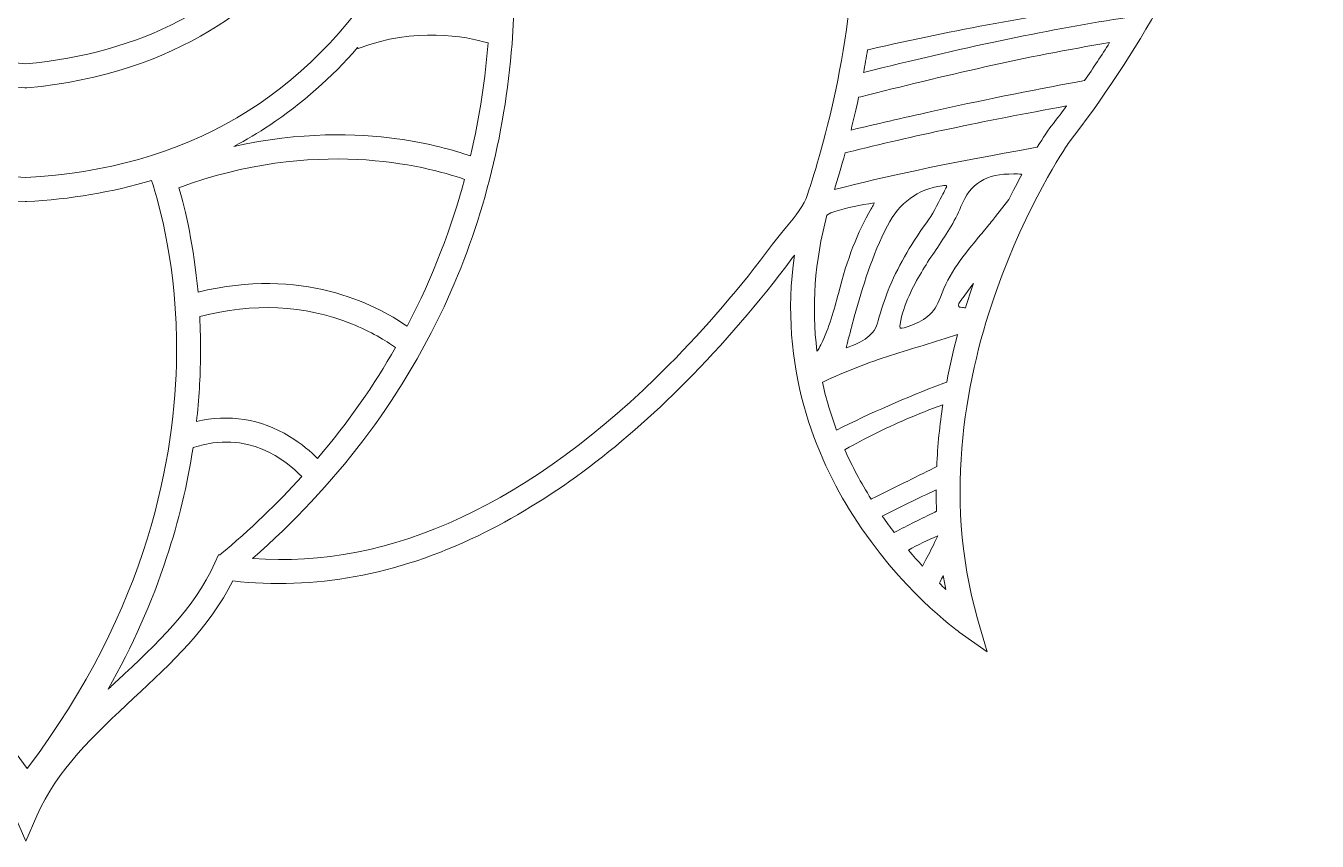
# Model space of a CAD drawing. Extents: x 126 to 2875, y -2951 to -49.
# Drawn here: x 1500 to 2353, y -2951 to -2413 of the extents above; entities that cross this region are included whole.
import ezdxf

# ---------------------------------------------------------------- set-up
doc = ezdxf.new("R2010")
doc.units = 0
doc.header["$MEASUREMENT"] = 0
doc.layers.add('Layer 1', color=7, linetype='Continuous')

msp = doc.modelspace()

# ---------------------------------------------------------------- linework, layer by layer
at = {"layer": 'Layer 1', "lineweight": 0}
for points, knots in [([(2818.52, -1015.73), (2765.29, -1065.49), (2703.63, -1093.3), (2640.24, -1096.15), (2556.69, -1099.87), (2474.7, -1071.45), (2412.6, -1046.28), (2390.46, -1037.31), (2368.11, -1027.6), (2346.48, -1018.23), (2338.27, -1014.67), (2330.02, -1011.09), (2321.71, -1007.53), (2370.51, -1008.44), (2426.27, -1007.2), (2513.09, -924.65), (2568.78, -871.7), (2642.17, -798.11), (2625.81, -711.87), (2622.52, -694.49), (2611.09, -653.09), (2560.09, -612.54), (2565.36, -622.37), (2601.86, -692.87), (2569.54, -747.69), (2554.2, -773.71), (2526.78, -791.73), (2470.03, -803.98), (2455.63, -807.08), (2439.86, -809.44), (2422.81, -811.04), (2491.94, -734.79), (2533.75, -634.63), (2547.11, -513), (2561.91, -378.42), (2538.09, -252.24), (2515.5, -170.1), (2510.84, -153.21), (2505.7, -136.24), (2500.21, -119.65), (2496.11, -107.32), (2491.02, -97.85), (2485.03, -91.28), (2485.03, -91.28), (2489.08, -88.91), (2489.08, -88.91), (2488.22, -87.43), (2467.53, -52.75), (2420.58, -50.35), (2390.21, -48.79), (2356.11, -61.25), (2319.21, -87.4), (2293.72, -105.48), (2266.78, -130.21), (2238.64, -161.33), (2186.92, -191.97), (2146.46, -219.39), (2111.33, -247.55), (2059.02, -289.5), (2001.37, -329.63), (1934.36, -338.98), (1877.45, -346.93), (1826.29, -329.19), (1772.12, -310.4), (1744.15, -300.69), (1715.23, -290.66), (1685.52, -284.53), (1598.6, -266.59), (1534.9, -282.01), (1500.31, -329.06), (1465.72, -282.01), (1402.02, -266.61), (1315.1, -284.53), (1285.39, -290.66), (1256.47, -300.69), (1228.5, -310.4), (1174.33, -329.19), (1123.17, -346.93), (1066.26, -338.98), (999.25, -329.63), (941.6, -289.5), (889.29, -247.55), (854.16, -219.39), (813.72, -191.97), (761.98, -161.33), (733.84, -130.21), (706.9, -105.48), (681.41, -87.4), (644.51, -61.25), (610.42, -48.78), (580.04, -50.35), (533.09, -52.75), (512.4, -87.43), (511.54, -88.91), (511.54, -88.91), (515.6, -91.28), (515.6, -91.28), (509.6, -97.85), (504.51, -107.32), (500.43, -119.65), (494.91, -136.25), (489.76, -153.22), (485.12, -170.1), (462.53, -252.24), (438.71, -378.42), (453.51, -513), (466.87, -634.63), (508.68, -734.79), (577.81, -811.04), (560.76, -809.44), (544.99, -807.08), (530.59, -803.98), (473.84, -791.73), (446.42, -773.71), (431.08, -747.69), (398.76, -692.87), (435.26, -622.37), (440.53, -612.54), (389.53, -653.09), (378.1, -694.49), (374.81, -711.87), (358.45, -798.11), (431.84, -871.7), (487.53, -924.65), (574.36, -1007.2), (630.11, -1008.44), (678.91, -1007.53), (670.6, -1011.09), (662.35, -1014.67), (654.14, -1018.23), (632.51, -1027.6), (610.16, -1037.31), (588.02, -1046.28), (525.92, -1071.45), (443.9, -1099.88), (360.39, -1096.15), (296.99, -1093.3), (235.33, -1065.49), (182.1, -1015.73), (182.1, -1015.73), (125.87, -963.15), (125.87, -963.15), (125.87, -963.15), (170.22, -1026.07), (170.22, -1026.07), (219.77, -1096.34), (304.4, -1156.08), (385.84, -1178.26), (421.01, -1187.83), (457.96, -1193.28), (496.54, -1194.59), (485.65, -1205.66), (470.29, -1222.36), (453.05, -1244.47), (422.71, -1283.4), (380.73, -1347.02), (353.04, -1429.06), (321.9, -1521.35), (314.84, -1617.62), (332.07, -1715.18), (353.53, -1836.78), (412.97, -1960.62), (508.76, -2083.27), (508.76, -2083.27), (517.35, -2094.25), (517.35, -2094.25), (517.35, -2094.25), (522.39, -2081.24), (522.39, -2081.24), (522.59, -2080.7), (544.03, -2026.57), (607.28, -1966.45), (618.55, -1955.74), (631.63, -1944.41), (646.68, -1932.9), (644.92, -1962.85), (643.59, -2025.77), (654.99, -2105.75), (664.24, -2170.7), (680.05, -2233.27), (701.96, -2291.74), (729.36, -2364.83), (766.43, -2431.68), (812.16, -2490.44), (814.05, -2493.21), (839.63, -2531.25), (859.49, -2587.32), (878.32, -2640.42), (895.73, -2721.14), (871.87, -2804.06), (871.87, -2804.06), (865.62, -2825.84), (865.62, -2825.84), (865.62, -2825.84), (884.08, -2812.68), (884.08, -2812.68), (885.65, -2811.57), (922.92, -2784.71), (954.16, -2735.73), (978.8, -2697.08), (1003.28, -2637.97), (992.89, -2564.05), (993.48, -2564.79), (994.03, -2565.49), (994.54, -2566.17), (1016.21, -2595.31), (1039.76, -2622.73), (1064.5, -2647.63), (1109.21, -2692.65), (1155.37, -2726.78), (1201.72, -2749.11), (1255.68, -2775.1), (1310.13, -2785.14), (1363.64, -2778.93), (1378.87, -2809.5), (1404.34, -2833.21), (1429, -2856.2), (1455.2, -2880.59), (1479.94, -2903.62), (1493.04, -2933.91), (1493.04, -2933.91), (1500.31, -2950.67), (1500.31, -2950.67), (1500.31, -2950.67), (1507.58, -2933.91), (1507.58, -2933.91), (1520.68, -2903.62), (1545.42, -2880.59), (1571.62, -2856.2), (1596.29, -2833.21), (1621.76, -2809.5), (1636.98, -2778.93), (1690.49, -2785.14), (1744.94, -2775.1), (1798.9, -2749.11), (1845.25, -2726.78), (1891.43, -2692.65), (1936.12, -2647.63), (1960.86, -2622.73), (1984.41, -2595.33), (2006.08, -2566.18), (2006.59, -2565.5), (2007.14, -2564.79), (2007.73, -2564.05), (1997.35, -2637.97), (2021.82, -2697.08), (2046.46, -2735.73), (2077.7, -2784.71), (2114.98, -2811.57), (2116.54, -2812.68), (2116.54, -2812.68), (2135, -2825.84), (2135, -2825.84), (2135, -2825.84), (2128.75, -2804.06), (2128.75, -2804.06), (2104.89, -2721.14), (2122.3, -2640.42), (2141.13, -2587.32), (2161.01, -2531.22), (2186.59, -2493.18), (2188.46, -2490.44), (2234.19, -2431.68), (2271.26, -2364.83), (2298.65, -2291.74), (2320.57, -2233.27), (2336.38, -2170.7), (2345.63, -2105.75), (2357.03, -2025.77), (2355.7, -1962.85), (2353.94, -1932.9), (2368.99, -1944.41), (2382.07, -1955.74), (2393.34, -1966.45), (2456.59, -2026.57), (2478.03, -2080.7), (2478.23, -2081.24), (2478.23, -2081.24), (2483.25, -2094.29), (2483.25, -2094.29), (2483.25, -2094.29), (2491.86, -2083.27), (2491.86, -2083.27), (2587.65, -1960.62), (2647.09, -1836.78), (2668.55, -1715.18), (2685.78, -1617.62), (2678.72, -1521.35), (2647.58, -1429.06), (2619.89, -1347.02), (2577.91, -1283.4), (2547.57, -1244.47), (2530.33, -1222.36), (2514.97, -1205.66), (2504.08, -1194.59), (2542.66, -1193.28), (2579.61, -1187.83), (2614.78, -1178.26), (2696.22, -1156.08), (2780.85, -1096.34), (2830.4, -1026.07), (2830.4, -1026.07), (2874.75, -963.15), (2874.75, -963.15), (2874.75, -963.15), (2818.52, -1015.73), (2818.52, -1015.73)], [0, 0, 0, 0, 1, 1, 1, 2, 2, 2, 3, 3, 3, 4, 4, 4, 5, 5, 5, 6, 6, 6, 7, 7, 7, 8, 8, 8, 9, 9, 9, 10, 10, 10, 11, 11, 11, 12, 12, 12, 13, 13, 13, 14, 14, 14, 15, 15, 15, 16, 16, 16, 17, 17, 17, 18, 18, 18, 19, 19, 19, 20, 20, 20, 21, 21, 21, 22, 22, 22, 23, 23, 23, 24, 24, 24, 25, 25, 25, 26, 26, 26, 27, 27, 27, 28, 28, 28, 29, 29, 29, 30, 30, 30, 31, 31, 31, 32, 32, 32, 33, 33, 33, 34, 34, 34, 35, 35, 35, 36, 36, 36, 37, 37, 37, 38, 38, 38, 39, 39, 39, 40, 40, 40, 41, 41, 41, 42, 42, 42, 43, 43, 43, 44, 44, 44, 45, 45, 45, 46, 46, 46, 47, 47, 47, 48, 48, 48, 49, 49, 49, 50, 50, 50, 51, 51, 51, 52, 52, 52, 53, 53, 53, 54, 54, 54, 55, 55, 55, 56, 56, 56, 57, 57, 57, 58, 58, 58, 59, 59, 59, 60, 60, 60, 61, 61, 61, 62, 62, 62, 63, 63, 63, 64, 64, 64, 65, 65, 65, 66, 66, 66, 67, 67, 67, 68, 68, 68, 69, 69, 69, 70, 70, 70, 71, 71, 71, 72, 72, 72, 73, 73, 73, 74, 74, 74, 75, 75, 75, 76, 76, 76, 77, 77, 77, 78, 78, 78, 79, 79, 79, 80, 80, 80, 81, 81, 81, 82, 82, 82, 83, 83, 83, 84, 84, 84, 85, 85, 85, 86, 86, 86, 87, 87, 87, 88, 88, 88, 89, 89, 89, 90, 90, 90, 91, 91, 91, 92, 92, 92, 93, 93, 93, 94, 94, 94, 95, 95, 95, 96, 96, 96, 97, 97, 97, 98, 98, 98, 99, 99, 99, 100, 100, 100, 101, 101, 101, 102, 102, 102, 102]), ([(2000.53, -2547.85), (1997.93, -2550.99), (1995.46, -2553.95), (1993.39, -2556.73), (1972.16, -2585.27), (1949.11, -2612.1), (1924.88, -2636.48), (1834, -2727.99), (1741.59, -2770.91), (1649.88, -2764.23), (1704.85, -2716.11), (1747.38, -2660.26), (1776.43, -2598.02), (1801.42, -2544.45), (1816.52, -2486.1), (1821.32, -2424.57), (1828.38, -2334.07), (1811.22, -2264.6), (1805.77, -2245.38), (1805.79, -2245.38), (1805.79, -2245.38), (1805.79, -2245.38), (1836.63, -2224.52), (1863.57, -2195.45), (1884.62, -2160.15), (1897.41, -2138.7), (1907.83, -2115.45), (1915.6, -2091.15), (2020.05, -2146.56), (2047.81, -2247.77), (2047.81, -2339.71), (2047.81, -2423.91), (2024.52, -2500.32), (2015.53, -2526.7), (2012.59, -2533.4), (2005.97, -2541.33), (2000.53, -2547.85)], [0, 0, 0, 0, 1, 1, 1, 2, 2, 2, 3, 3, 3, 4, 4, 4, 5, 5, 5, 6, 6, 6, 7, 7, 7, 8, 8, 8, 9, 9, 9, 10, 10, 10, 11, 11, 11, 12, 12, 12, 12]), ([(1287.27, -2276.31), (1288.38, -2276.33), (1289.51, -2276.34), (1290.63, -2276.34), (1316.56, -2276.34), (1344.12, -2270.6), (1373.17, -2259.1), (1425.4, -2238.43), (1470.33, -2204.03), (1500.31, -2177.12), (1530.29, -2204.03), (1575.22, -2238.43), (1627.45, -2259.1), (1657.75, -2271.09), (1686.45, -2276.83), (1713.36, -2276.31), (1711.1, -2283.35), (1707.33, -2293.68), (1701.44, -2305.75), (1695.55, -2317.83), (1687.54, -2331.64), (1676.84, -2345.69), (1635.61, -2399.85), (1576.21, -2430.81), (1500.31, -2437.76), (1424.68, -2430.84), (1365.43, -2400.05), (1324.21, -2346.25), (1302.58, -2318.05), (1291.83, -2290.53), (1287.27, -2276.31)], [0, 0, 0, 0, 1, 1, 1, 2, 2, 2, 3, 3, 3, 4, 4, 4, 5, 5, 5, 6, 6, 6, 7, 7, 7, 8, 8, 8, 9, 9, 9, 10, 10, 10, 10]), ([(1261.06, -2372.95), (1232.74, -2326.71), (1219.92, -2280.76), (1214.78, -2257.39), (1215.58, -2257.84), (1216.39, -2258.26), (1217.21, -2258.69), (1233.93, -2267.37), (1251.67, -2272.84), (1270.35, -2275.12), (1273.9, -2287.85), (1284.88, -2320.76), (1311.18, -2355.29), (1341.55, -2395.16), (1398.89, -2444.6), (1499.6, -2453.59), (1499.6, -2453.59), (1500.31, -2453.65), (1500.31, -2453.65), (1500.31, -2453.65), (1501.02, -2453.59), (1501.02, -2453.59), (1601.73, -2444.6), (1659.07, -2395.16), (1689.44, -2355.29), (1715.74, -2320.76), (1726.72, -2287.85), (1730.27, -2275.12), (1739.61, -2273.98), (1748.71, -2272.05), (1757.57, -2269.3), (1766.44, -2266.58), (1775.07, -2263.03), (1783.42, -2258.69), (1784.25, -2258.26), (1785.05, -2257.84), (1785.86, -2257.39), (1783.31, -2269.01), (1778.85, -2286.25), (1771.5, -2306.34), (1764.16, -2326.43), (1753.93, -2349.38), (1739.86, -2372.46), (1686.44, -2460.03), (1605.85, -2507.25), (1500.31, -2512.82), (1394.98, -2507.27), (1314.49, -2460.2), (1261.06, -2372.95)], [0, 0, 0, 0, 1, 1, 1, 2, 2, 2, 3, 3, 3, 4, 4, 4, 5, 5, 5, 6, 6, 6, 7, 7, 7, 8, 8, 8, 9, 9, 9, 10, 10, 10, 11, 11, 11, 12, 12, 12, 13, 13, 13, 14, 14, 14, 15, 15, 15, 16, 16, 16, 16]), ([(2225.85, -2407.4), (2225.85, -2407.4), (2223.23, -2407.81), (2223.23, -2407.81), (2172.25, -2415.85), (2118.24, -2427.2), (2053.41, -2443.52), (2054.33, -2438.64), (2055.22, -2433.63), (2056.04, -2428.51), (2056.04, -2428.51), (2057.29, -2428.23), (2057.29, -2428.23), (2115.12, -2415.07), (2167.37, -2405.51), (2217.03, -2398.97), (2221.54, -2398.37), (2226.29, -2397.79), (2231.8, -2397.14), (2229.85, -2400.56), (2227.87, -2403.98), (2225.85, -2407.4)], [0, 0, 0, 0, 1, 1, 1, 2, 2, 2, 3, 3, 3, 4, 4, 4, 5, 5, 5, 6, 6, 6, 7, 7, 7, 7]), ([(1745.24, -2487.24), (1718.92, -2483.65), (1681.46, -2482.44), (1637.73, -2492.27), (1645.85, -2487.94), (1653.75, -2483.25), (1661.39, -2478.15), (1682.65, -2463.99), (1702.03, -2446.88), (1719.39, -2427.07), (1719.39, -2427.07), (1719.63, -2427.71), (1719.63, -2427.71), (1757.48, -2413.19), (1790.72, -2419.63), (1805.49, -2423.99), (1803.69, -2446.7), (1800.14, -2471.87), (1793.87, -2498.53), (1783.03, -2494.81), (1766.44, -2490.14), (1745.24, -2487.24)], [0, 0, 0, 0, 1, 1, 1, 2, 2, 2, 3, 3, 3, 4, 4, 4, 5, 5, 5, 6, 6, 6, 7, 7, 7, 7]), ([(2199.4, -2448.76), (2199.4, -2448.76), (2196.24, -2449.33), (2196.24, -2449.33), (2162.75, -2455.49), (2129.78, -2462.2), (2098.23, -2469.27), (2078.46, -2473.71), (2061.79, -2477.51), (2045.15, -2481.49), (2046.84, -2474.7), (2048.52, -2467.45), (2050.15, -2459.81), (2050.15, -2459.81), (2051.64, -2459.44), (2051.64, -2459.44), (2106.51, -2445.74), (2160.36, -2432.71), (2215.84, -2423.8), (2210.59, -2432.14), (2205.11, -2440.48), (2199.4, -2448.76)], [0, 0, 0, 0, 1, 1, 1, 2, 2, 2, 3, 3, 3, 4, 4, 4, 5, 5, 5, 6, 6, 6, 7, 7, 7, 7]), ([(2175.82, -2480.91), (2175.82, -2480.91), (2175.57, -2481.24), (2175.57, -2481.24), (2175.22, -2481.75), (2172.44, -2485.78), (2168.13, -2492.86), (2168.13, -2492.86), (2155.21, -2495.14), (2155.21, -2495.14), (2106.51, -2503.85), (2069.05, -2511.76), (2034.13, -2520.77), (2036.25, -2514.06), (2038.69, -2505.92), (2041.24, -2496.56), (2041.24, -2496.56), (2042.95, -2496.14), (2042.95, -2496.14), (2085.69, -2485.42), (2131.69, -2475.69), (2187.43, -2465.55), (2183.64, -2470.7), (2179.8, -2475.81), (2175.82, -2480.91)], [0, 0, 0, 0, 1, 1, 1, 2, 2, 2, 3, 3, 3, 4, 4, 4, 5, 5, 5, 6, 6, 6, 7, 7, 7, 8, 8, 8, 8]), ([(1614.01, -2588.42), (1611.28, -2558), (1605.72, -2534.35), (1601.38, -2519.52), (1690.76, -2486.5), (1763, -2504.65), (1789.96, -2513.99), (1781.59, -2545.05), (1769.41, -2577.82), (1752.03, -2610.9), (1730.58, -2596.07), (1682.35, -2571.58), (1614.01, -2588.42)], [0, 0, 0, 0, 1, 1, 1, 2, 2, 2, 3, 3, 3, 4, 4, 4, 4]), ([(1501.26, -2902.74), (1421.34, -2797), (1403.43, -2696.78), (1402.69, -2630.64), (1402.06, -2573.4), (1413.77, -2531.31), (1419.1, -2515.2), (1444.4, -2522.65), (1471.37, -2527.18), (1499.9, -2528.65), (1499.9, -2528.65), (1500.31, -2528.67), (1500.31, -2528.67), (1500.31, -2528.67), (1500.72, -2528.65), (1500.72, -2528.65), (1529.91, -2527.15), (1557.46, -2522.45), (1583.26, -2514.67), (1588.5, -2530.3), (1600.39, -2572.23), (1599.85, -2629.85), (1599.23, -2696.18), (1581.44, -2796.69), (1501.26, -2902.74)], [0, 0, 0, 0, 1, 1, 1, 2, 2, 2, 3, 3, 3, 4, 4, 4, 5, 5, 5, 6, 6, 6, 7, 7, 7, 8, 8, 8, 8]), ([(2149.34, -2527.26), (2149.34, -2527.26), (2140.59, -2538.47), (2140.59, -2538.47), (2138.78, -2540.78), (2136.79, -2543.26), (2134.32, -2546.27), (2133.04, -2547.82), (2131.76, -2549.37), (2130.46, -2550.91), (2120.17, -2563.3), (2109.51, -2576.11), (2104.16, -2591.8), (2100.36, -2602.92), (2092.89, -2607.56), (2082.84, -2611.12), (2078.73, -2612.58), (2077.63, -2612.09), (2077.57, -2612.06), (2077.59, -2612.06), (2077.02, -2611.08), (2077.92, -2607.12), (2080.91, -2594.08), (2087.32, -2582.42), (2092.56, -2573.73), (2095.28, -2569.22), (2098.32, -2564.71), (2101.28, -2560.34), (2107.33, -2551.38), (2113.6, -2542.11), (2117.68, -2531.94), (2123.89, -2516.56), (2134.32, -2510.13), (2152.57, -2510.46), (2152.57, -2510.46), (2152.67, -2510.48), (2152.67, -2510.48), (2152.67, -2510.48), (2152.78, -2510.46), (2152.78, -2510.46), (2156.64, -2510.27), (2157.53, -2510.67), (2157.67, -2510.75), (2157.67, -2510.75), (2157.83, -2510.84), (2157.83, -2510.84), (2155.17, -2515.78), (2152.3, -2521.26), (2149.34, -2527.26)], [0, 0, 0, 0, 1, 1, 1, 2, 2, 2, 3, 3, 3, 4, 4, 4, 5, 5, 5, 6, 6, 6, 7, 7, 7, 8, 8, 8, 9, 9, 9, 10, 10, 10, 11, 11, 11, 12, 12, 12, 13, 13, 13, 14, 14, 14, 15, 15, 15, 16, 16, 16, 16]), ([(2069.16, -2544.67), (2077.21, -2529.27), (2089, -2520.63), (2105.21, -2518.24), (2106.98, -2517.98), (2107.9, -2518.08), (2108.33, -2518.17), (2108.26, -2518.55), (2108.07, -2519.33), (2107.39, -2520.63), (2106.68, -2521.99), (2105.97, -2523.38), (2105.26, -2524.76), (2102.12, -2530.88), (2098.88, -2537.22), (2094.9, -2542.72), (2083.84, -2558.06), (2075.61, -2572.53), (2069.73, -2587.13), (2067.06, -2593.76), (2064.87, -2600.42), (2063.13, -2607.18), (2060.57, -2617.11), (2053.37, -2621.18), (2041.92, -2625.16), (2042.22, -2624.01), (2042.51, -2622.88), (2042.79, -2621.76), (2044.33, -2615.81), (2045.77, -2610.19), (2047.3, -2604.7), (2052.78, -2585.02), (2058.99, -2564.17), (2069.16, -2544.67)], [0, 0, 0, 0, 1, 1, 1, 2, 2, 2, 3, 3, 3, 4, 4, 4, 5, 5, 5, 6, 6, 6, 7, 7, 7, 8, 8, 8, 9, 9, 9, 10, 10, 10, 11, 11, 11, 11]), ([(2022.67, -2627.46), (2019, -2598.21), (2021.15, -2568.21), (2029.18, -2537.63), (2029.18, -2537.63), (2031.85, -2536.15), (2031.85, -2536.15), (2032.61, -2535.74), (2033.48, -2535.39), (2034.43, -2535.11), (2042.74, -2532.67), (2051.28, -2530.85), (2060.38, -2529.55), (2060.13, -2530.68), (2059.54, -2531.63), (2058.86, -2532.78), (2058.86, -2532.78), (2058.4, -2533.53), (2058.4, -2533.53), (2049.47, -2548.79), (2042.6, -2566.52), (2036.79, -2589.31), (2034.09, -2599.87), (2030.75, -2612.06), (2025.19, -2623.19), (2024.45, -2624.67), (2023.61, -2626.08), (2022.67, -2627.46)], [0, 0, 0, 0, 1, 1, 1, 2, 2, 2, 3, 3, 3, 4, 4, 4, 5, 5, 5, 6, 6, 6, 7, 7, 7, 8, 8, 8, 9, 9, 9, 9]), ([(2120.66, -2598.74), (2120.66, -2598.74), (2120.12, -2598.67), (2120.12, -2598.67), (2119.66, -2598.6), (2119.2, -2598.56), (2118.76, -2598.52), (2116.57, -2598.3), (2116.53, -2598.18), (2116.4, -2597.84), (2115.86, -2596.54), (2116.37, -2595.56), (2118.27, -2593.08), (2118.51, -2592.78), (2118.74, -2592.48), (2118.95, -2592.19), (2121.31, -2588.99), (2123.65, -2585.81), (2126.01, -2582.61), (2124.19, -2587.76), (2122.4, -2593.14), (2120.66, -2598.74)], [0, 0, 0, 0, 1, 1, 1, 2, 2, 2, 3, 3, 3, 4, 4, 4, 5, 5, 5, 6, 6, 6, 7, 7, 7, 7]), ([(1615.14, -2604.49), (1650.45, -2595.26), (1684.17, -2596.86), (1715.42, -2609.35), (1728.13, -2614.43), (1737.9, -2620.4), (1744.36, -2624.96), (1730.38, -2649.48), (1713.42, -2674.08), (1692.93, -2698.19), (1688.62, -2693.88), (1682.4, -2688.45), (1674.45, -2683.62), (1655.3, -2671.99), (1634.21, -2668.68), (1613, -2673.86), (1614.63, -2659.26), (1615.55, -2644.63), (1615.68, -2630.01), (1615.76, -2621.11), (1615.55, -2612.61), (1615.14, -2604.49)], [0, 0, 0, 0, 1, 1, 1, 2, 2, 2, 3, 3, 3, 4, 4, 4, 5, 5, 5, 6, 6, 6, 7, 7, 7, 7]), ([(2108.31, -2647.77), (2108.31, -2647.77), (2106.52, -2648.45), (2106.52, -2648.45), (2080.96, -2658.14), (2057.77, -2668.27), (2035.65, -2679.41), (2031.73, -2669.03), (2028.59, -2658.52), (2026.23, -2647.91), (2026.23, -2647.91), (2026.92, -2647.6), (2026.92, -2647.6), (2041.59, -2640.71), (2056.52, -2634.87), (2071.27, -2630.23), (2086.01, -2625.61), (2100.76, -2621), (2115.51, -2616.43), (2112.85, -2626.35), (2110.4, -2636.83), (2108.31, -2647.77)], [0, 0, 0, 0, 1, 1, 1, 2, 2, 2, 3, 3, 3, 4, 4, 4, 5, 5, 5, 6, 6, 6, 7, 7, 7, 7]), ([(2058.4, -2724.95), (2051.72, -2714.25), (2045.93, -2703.41), (2041.04, -2692.44), (2041.04, -2692.44), (2041.3, -2692.28), (2041.3, -2692.28), (2048.59, -2688.21), (2054.68, -2684.97), (2060.47, -2682.07), (2074.28, -2675.19), (2089.11, -2668.84), (2105.76, -2662.7), (2103.75, -2675.8), (2102.33, -2689.46), (2101.69, -2703.54), (2101.69, -2703.54), (2100.14, -2704.33), (2100.14, -2704.33), (2086.99, -2710.9), (2073.44, -2717.59), (2058.7, -2724.81), (2058.7, -2724.81), (2058.4, -2724.95), (2058.4, -2724.95)], [0, 0, 0, 0, 1, 1, 1, 2, 2, 2, 3, 3, 3, 4, 4, 4, 5, 5, 5, 6, 6, 6, 7, 7, 7, 8, 8, 8, 8]), ([(1628.32, -2761.82), (1628.32, -2761.82), (1627.47, -2761.7), (1627.47, -2761.7), (1627.47, -2761.7), (1625.05, -2767.12), (1625.05, -2767.12), (1611.55, -2797.38), (1586.91, -2820.33), (1560.83, -2844.61), (1558.75, -2846.54), (1556.66, -2848.49), (1554.59, -2850.44), (1570.58, -2822.13), (1583.54, -2793.1), (1593.29, -2763.56), (1601.18, -2739.64), (1607, -2715.39), (1610.72, -2690.97), (1646.81, -2678.84), (1672.46, -2699.66), (1682.48, -2710.07), (1666.49, -2727.71), (1648.52, -2745.04), (1628.32, -2761.82)], [0, 0, 0, 0, 1, 1, 1, 2, 2, 2, 3, 3, 3, 4, 4, 4, 5, 5, 5, 6, 6, 6, 7, 7, 7, 8, 8, 8, 8]), ([(2073.66, -2746.99), (2071.02, -2743.54), (2068.39, -2739.95), (2065.78, -2736.19), (2077.36, -2730.31), (2089.32, -2724.5), (2101.33, -2718.91), (2101.33, -2723.58), (2101.41, -2728.28), (2101.6, -2733.03), (2101.6, -2733.03), (2100.38, -2733.6), (2100.38, -2733.6), (2091.56, -2737.84), (2082.75, -2742.26), (2074.15, -2746.74), (2074.15, -2746.74), (2073.66, -2746.99), (2073.66, -2746.99)], [0, 0, 0, 0, 1, 1, 1, 2, 2, 2, 3, 3, 3, 4, 4, 4, 5, 5, 5, 6, 6, 6, 6]), ([(2100.32, -2753.7), (2098.28, -2757.96), (2095.98, -2762.31), (2093.76, -2766.51), (2093.76, -2766.51), (2092.35, -2769.18), (2092.35, -2769.18), (2089.35, -2765.92), (2086.23, -2762.42), (2083.06, -2758.69), (2089.09, -2755.11), (2095.62, -2751.93), (2102.49, -2749.19), (2102.49, -2749.19), (2100.32, -2753.7), (2100.32, -2753.7)], [0, 0, 0, 0, 1, 1, 1, 2, 2, 2, 3, 3, 3, 4, 4, 4, 5, 5, 5, 5]), ([(2103.48, -2780.53), (2103.48, -2780.53), (2103.94, -2779.58), (2103.94, -2779.58), (2104.62, -2778.17), (2105.3, -2776.78), (2106, -2775.4), (2106.52, -2778.44), (2107.08, -2781.5), (2107.69, -2784.55), (2106.35, -2783.3), (2104.92, -2781.94), (2103.48, -2780.53)], [0, 0, 0, 0, 1, 1, 1, 2, 2, 2, 3, 3, 3, 4, 4, 4, 4])]:
    msp.add_open_spline(points, degree=3, knots=knots, dxfattribs=at)

doc.saveas('drawing.dxf')
